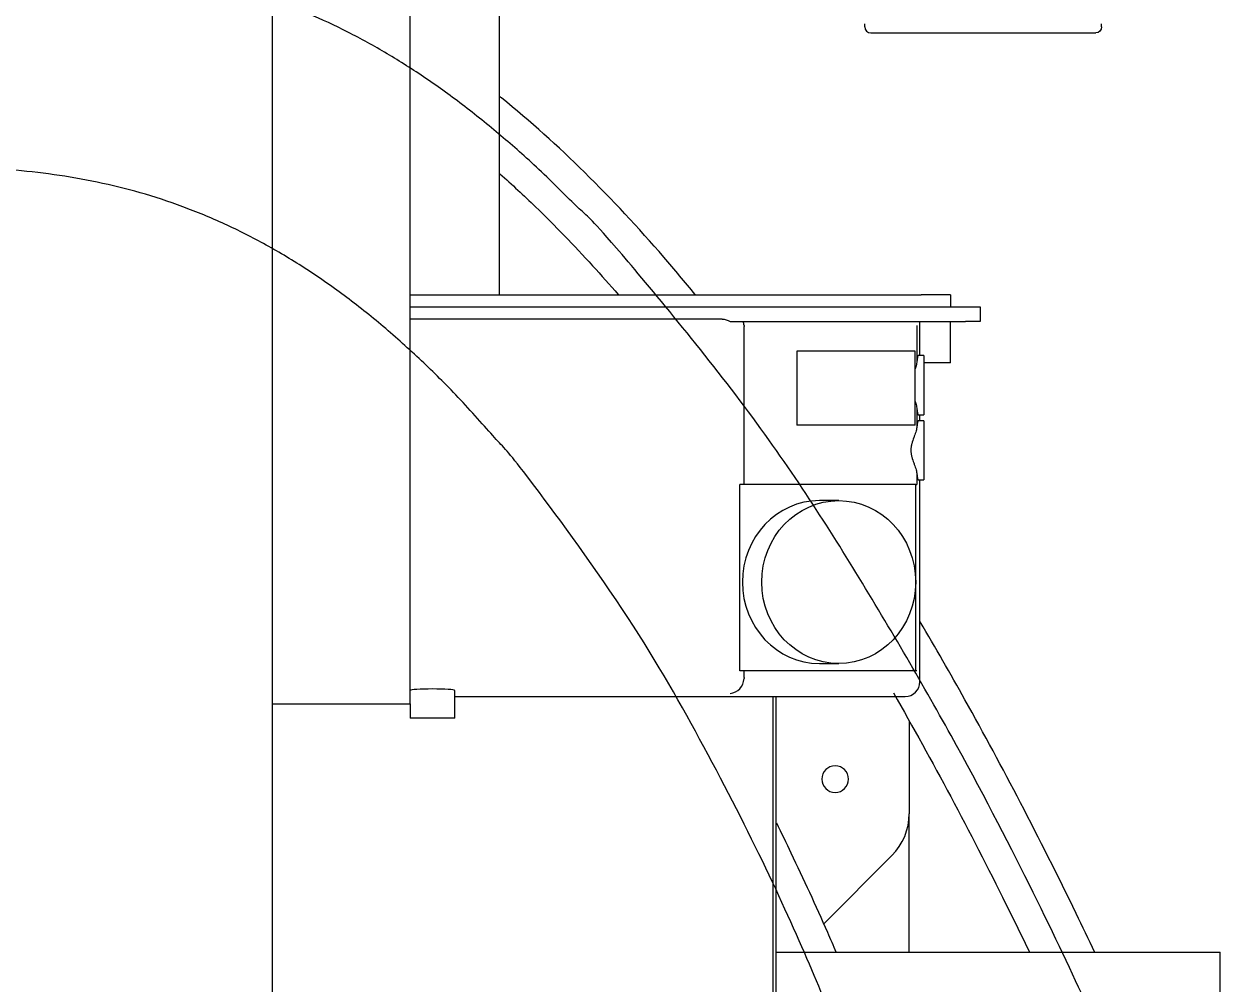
# Model space of a CAD drawing. Header units: millimetres. Extents: x 10462777 to 22643323, y 453826 to 1389191.
# Drawn here: x 11282604.9 to 11283008.9, y 579665.1 to 579989.4 of the extents above; entities that cross this region are included whole.
import ezdxf

# ---------------------------------------------------------------- set-up
doc = ezdxf.new("R2010")
doc.units = ezdxf.units.MM
doc.header["$LTSCALE"] = 200
doc.header["$MEASUREMENT"] = 0
doc.layers.add('2', color=2, linetype='CONTINUOUS')

msp = doc.modelspace()

# ---------------------------------------------------------------- linework, layer by layer
at = {"layer": '2', "color": 60, "linetype": 'Continuous'}
for p, q in [((11282688.88054, 579525.6816, 0), (11282688.88054, 580650.90118, 0)), ((11282735.3851, 579893.89042, 0), (11282922.88386, 579893.89042, 0)), ((11282922.88386, 579893.89042, 0), (11282927.88393, 579893.89042, 0)), ((11282927.88393, 579893.89042, 0), (11282927.88393, 579888.89035, 0)), ((11282840.69926, 579889.69476, 0), (11282735.38326, 579889.69476, 0)), ((11282843.41868, 579888.89035, 0), (11282922.88386, 579888.89035, 0)), ((11282907.5218, 579877.39024, 0), (11282907.5218, 579888.5285, 0)), ((11282917.88379, 579874.89015, 0), (11282917.88379, 579888.89009, 0)), ((11282927.88393, 579888.89035, 0), (11282922.88386, 579888.89035, 0)), ((11282848.13463, 579833.88957, 0), (11282848.13463, 579887.15434, 0)), ((11282906.4607, 579887.47959, 0), (11282906.4607, 579875.11628, 0)), ((11282865.88305, 579878.89021, 0), (11282865.88305, 579853.88986, 0)), ((11282905.88362, 579878.89021, 0), (11282865.88305, 579878.89021, 0)), ((11282905.88362, 579853.88986, 0), (11282905.88362, 579878.89021, 0)), ((11282908.88366, 579877.39019, 0), (11282906.90466, 579877.39019, 0)), ((11282908.88366, 579877.39019, 0), (11282908.88366, 579867.39005, 0)), ((11282917.88379, 579874.89015, 0), (11282908.88386, 579874.89015, 0)), ((11282908.88366, 579867.39005, 0), (11282908.88366, 579857.38991, 0)), ((11282906.4607, 579859.66382, 0), (11282906.4607, 579853.11597, 0)), ((11282906.90466, 579857.38991, 0), (11282908.88366, 579857.38991, 0)), ((11282907.5218, 579855.39007, 0), (11282907.5218, 579857.38981, 0)), ((11282905.88362, 579853.88986, 0), (11282865.88305, 579853.88986, 0)), ((11282908.88366, 579855.38988, 0), (11282906.90466, 579855.38988, 0)), ((11282908.88366, 579855.38988, 0), (11282908.88366, 579845.38974, 0)), ((11282908.88366, 579845.38974, 0), (11282908.88366, 579835.38959, 0)), ((11282906.4607, 579837.6635, 0), (11282906.4607, 579833.88957, 0)), ((11282846.65832, 579770.88868, 0), (11282846.65832, 579833.88957, 0)), ((11282906.09226, 579833.88957, 0), (11282846.65832, 579833.88957, 0)), ((11282906.09226, 579833.88957, 0), (11282906.4607, 579833.88957, 0)), ((11282906.09226, 579770.88868, 0), (11282906.09226, 579833.88957, 0)), ((11282906.90466, 579835.38959, 0), (11282908.88366, 579835.38959, 0)), ((11282907.5218, 579767.25047, 0), (11282907.5218, 579835.3885, 0)), ((11282880.08228, 579828.38949, 0), (11282873.56237, 579828.38949, 0)), ((11282873.56237, 579773.38871, 0), (11282880.08228, 579773.38871, 0)), ((11282906.09226, 579770.88868, 0), (11282846.65832, 579770.88868, 0)), ((11282848.13463, 579768.62464, 0), (11282848.13463, 579770.88868, 0)), ((11282906.4607, 579770.88868, 0), (11282906.09226, 579770.88868, 0)), ((11282750.38141, 579754.88845, 0), (11282750.38141, 579764.26609, 0)), ((11282735.3812, 579759.73845, 0), (11282735.3812, 579754.88845, 0)), ((11282750.38223, 579762.2504, 0), (11282902.52173, 579762.2504, 0)), ((11282750.38141, 579754.88845, 0), (11282735.3812, 579754.88845, 0))]:
    msp.add_line(p, q, dxfattribs=at)
at = {"layer": '2', "color": 252, "linetype": 'Continuous'}
for p, q in [((11282735.3812, 579759.73852, 0), (11282735.3812, 580449.74051, 0)), ((11282765.38162, 580449.73894, 0), (11282765.38162, 579897.89048, 0)), ((11282888.88338, 579988.37504, 0), (11282888.88338, 579989.37455, 0)), ((11282968.88451, 579988.37504, 0), (11282968.88451, 579989.37455, 0)), ((11282890.88341, 579986.37501, 0), (11282966.88449, 579986.37501, 0)), ((11282735.38401, 579897.89048, 0), (11282907.88365, 579897.89048, 0)), ((11282917.88379, 579897.89048, 0), (11282907.88365, 579897.89048, 0)), ((11282917.88379, 579897.89048, 0), (11282917.88379, 579893.89042, 0)), ((11282688.88956, 579759.73852, 0), (11282735.3812, 579759.73852, 0)), ((11282857.88843, 579396.36663, 0), (11282857.88843, 579762.24503, 0)), ((11282903.88909, 579753.66609, 0), (11282903.88909, 579722.65553, 0)), ((11282903.88909, 579675.8684, 0), (11282903.88909, 579722.65281, 0)), ((11282898.03114, 579708.5132, 0), (11282875.01162, 579685.49368, 0))]:
    msp.add_line(p, q, dxfattribs=at)
at = {"layer": '2', "color": 11, "linetype": 'Continuous'}
for p, q in [((11282858.88845, 579762.24682, 0), (11282858.88845, 579363.36616, 0)), ((11282858.88845, 579675.8706, 0), (11283008.89058, 579675.8706, 0)), ((11283008.89058, 579475.86776, 0), (11283008.89058, 579675.8706, 0))]:
    msp.add_line(p, q, dxfattribs=at)
at = {"layer": '2', "color": 252, "linetype": 'Continuous', "extrusion": (0, 0, -1)}
msp.add_circle((-11282878.88873, 579734.37143, 0), 4.50006, dxfattribs=at)
at = {"layer": '2', "color": 252, "linetype": 'Continuous'}
for centre, radius, start, end in [((11282890.88341, 579988.37504, 0), 2.00003, 180, 270), ((11282883.8888, 579722.65553, 0), 20.00028, 315.0000001, 0)]:
    msp.add_arc(centre, radius, start, end, dxfattribs=at)
at = {"layer": '2', "color": 252, "linetype": 'Continuous', "extrusion": (0, 0, -1)}
msp.add_arc((-11282966.88449, 579988.37504, 0), 2.00003, 180, 270, dxfattribs=at)
at = {"layer": '2', "color": 60, "linetype": 'Continuous'}
for centre, start, end in [((11282902.52173, 579888.5285, 0), 0, 4.1500495), ((11282902.52173, 579767.25047, 0), 270, 0)]:
    msp.add_arc(centre, 5.00007, start, end, dxfattribs=at)
at = {"layer": '2', "color": 60, "linetype": 'Continuous', "extrusion": (1.06293e-16, 6.29315e-18, -1)}
for centre, start_param, end_param in [((11282840.67488, 579884.68248, 0), 2.358627483, 2.933036349), ((11282843.12235, 579887.12995, 0), 3.859610639, 3.924557825)]:
    msp.add_ellipse(centre, major_axis=(-3.55283, -3.55283), ratio=0.995145816, start_param=start_param, end_param=end_param, dxfattribs=at)
at = {"layer": '2', "color": 60, "linetype": 'Continuous'}
for centre, major_axis, ratio, start_param, end_param in [((11282843.47199, 579887.47959, 0), (-1.93906, 4.68129), 0.905986416, 4.353379988, 4.639413524), ((11282906.90466, 579867.39005, 0), (0, 10.00014), 0.069926812, 6.283175221, 6.971036218), ((11282906.90466, 579867.39005, 0), (0, 10.00014), 0.069926812, 2.453741743, 3.14160274), ((11282906.90466, 579845.38974, 0), (0, 10.00014), 0.069926812, 6.283175221, 6.971036218), ((11282906.90466, 579845.38974, 0), (0, 10.00014), 0.069926812, 2.453741743, 3.14160274), ((11282873.56237, 579800.8891, 0), (0, 27.50039), 0.945372982, 0, 1.570796209), ((11282873.56237, 579800.8891, 0), (0, 27.50039), 0.945372982, 1.570796136, 3.141592327), ((11282843.47199, 579768.29939, 0), (-1.93906, -4.68129), 0.905986416, 0.428822163, 1.92980532), ((11282742.8813, 579764.26609, 0), (-7.50011, 0), 0.069926812, 4.71238898, 6.283180523), ((11282742.8813, 579764.26609, 0), (-7.50011, 0), 0.069926812, 3.141597438, 4.71238898)]:
    msp.add_ellipse(centre, major_axis=major_axis, ratio=ratio, start_param=start_param, end_param=end_param, dxfattribs=at)
msp.add_ellipse((11282880.08228, 579800.8891, 0), major_axis=(0, 27.50039), ratio=0.945372982, dxfattribs=at)
at = {"layer": '2', "color": 60, "linetype": 'Continuous', "extrusion": (0, 0, -1)}
msp.add_ellipse((11282843.12235, 579768.64902, 0), major_axis=(-3.55283, 3.55283), ratio=0.995145816, start_param=2.358627483, end_param=2.423574668, dxfattribs=at)
at = {"layer": '2', "color": 163, "linetype": 'Continuous'}
for points in [[(11282979.89022, 579621.45651, 0), (11282979.89017, 579621.45665, 0), (11282979.89011, 579621.45679, 0), (11282828.28432, 580009.37533, 0), (11282712.45678, 580009.37533, 0), (11282596.62923, 580009.37533, 0)], [(11282889.88893, 579621.45651, 0), (11282889.88889, 579621.45665, 0), (11282889.88884, 579621.45679, 0), (11282787.92608, 579941.37437, 0), (11282671.97736, 579941.37437, 0), (11282556.02865, 579941.37437, 0)]]:
    msp.add_open_spline(points, degree=5, dxfattribs=at)
for points, knots in [([(11282831.63159, 579898.01621, 0), (11282828.14469, 579902.26958, 0), (11282816.19088, 579916.46703, 0), (11282795.02103, 579939.26429, 0), (11282775.71831, 579956.71743, 0), (11282765.65634, 579964.80678, 0), (11282765.4048, 579965.0084, 0)], [0, 0, 0, 0, 0.175281105, 0.59138683, 0.98979771, 1, 1, 1, 1]), ([(11282765.66009, 579938.75596, 0), (11282769.74134, 579935.13465, 0), (11282780.51688, 579925.11876, 0), (11282793.74969, 579911.41324, 0), (11282802.78243, 579901.26248, 0), (11282805.64035, 579897.97225, 0)], [0, 0, 0, 0, 0.285660613, 0.770812287, 1, 1, 1, 1]), ([(11282966.56369, 579675.84317, 0), (11282964.49397, 579680.22211, 0), (11282956.30372, 579697.3373, 0), (11282941.93683, 579725.92803, 0), (11282924.29614, 579758.63897, 0), (11282912.74959, 579778.75218, 0), (11282907.61951, 579787.43203, 0)], [0, 0, 0, 0, 0.113624069, 0.443460468, 0.757526463, 1, 1, 1, 1]), ([(11282898.5595, 579763.44486, 0), (11282905.16542, 579751.92271, 0), (11282918.12386, 579728.46107, 0), (11282933.23933, 579699.08108, 0), (11282941.91659, 579681.35949, 0), (11282944.53517, 579675.9186, 0)], [0, 0, 0, 0, 0.40715337, 0.818657176, 1, 1, 1, 1]), ([(11282879.27252, 579675.87837, 0), (11282878.31405, 579678.1002, 0), (11282873.37026, 579689.43909, 0), (11282866.70338, 579703.95258, 0), (11282860.80253, 579716.09485, 0), (11282859.13911, 579719.46384, 0)], [0, 0, 0, 0, 0.149163677, 0.762785829, 1, 1, 1, 1])]:
    msp.add_open_spline(points, degree=3, knots=knots, dxfattribs=at)
at = {"layer": '2', "color": 60, "linetype": 'Continuous'}
for points, knots in [([(11282906.4607, 579875.11628, 0), (11282906.44021, 579874.87548, 0), (11282906.39433, 579874.61654, 0), (11282906.26812, 579874.08105, 0), (11282906.18769, 579873.80261, 0), (11282906.03433, 579873.32242, 0), (11282905.9679, 579873.1262, 0), (11282905.89779, 579872.92573, 0)], [0, 0, 0, 0, 0.375939933, 0.375939933, 0.751879866, 0.751879866, 1, 1, 1, 1]), ([(11282905.90519, 579861.8332, 0), (11282905.9725, 579861.64029, 0), (11282906.03625, 579861.45162, 0), (11282906.18747, 579860.97821, 0), (11282906.26801, 579860.69953, 0), (11282906.39444, 579860.1631, 0), (11282906.44027, 579859.90397, 0), (11282906.4607, 579859.66382, 0)], [0, 0, 0, 0, 0.241418973, 0.241418973, 0.620709487, 0.620709487, 1, 1, 1, 1]), ([(11282906.4607, 579853.11597, 0), (11282906.44021, 579852.87516, 0), (11282906.39433, 579852.61622, 0), (11282906.26812, 579852.08074, 0), (11282906.18769, 579851.8023, 0), (11282906.00291, 579851.22375, 0), (11282905.89801, 579850.92233, 0), (11282905.67552, 579850.30233, 0), (11282905.55882, 579849.98617, 0), (11282905.20754, 579849.01617, 0), (11282904.96937, 579848.34211, 0), (11282904.68914, 579847.26118, 0), (11282904.61094, 579846.89435, 0), (11282904.5029, 579846.15221, 0), (11282904.47303, 579845.77579, 0), (11282904.47268, 579845.01045, 0), (11282904.50235, 579844.63261, 0), (11282904.60996, 579843.89028, 0), (11282904.68763, 579843.52483, 0), (11282904.96779, 579842.44204, 0), (11282905.20637, 579841.76658, 0), (11282905.55826, 579840.79481, 0), (11282905.67518, 579840.47808, 0), (11282905.89809, 579839.85694, 0), (11282906.00266, 579839.55647, 0), (11282906.18747, 579838.9779, 0), (11282906.26801, 579838.69921, 0), (11282906.39444, 579838.16279, 0), (11282906.44027, 579837.90366, 0), (11282906.4607, 579837.6635, 0)], [0, 0, 0, 0, 0.0625, 0.0625, 0.125, 0.125, 0.1875, 0.1875, 0.25, 0.25, 0.375, 0.375, 0.4375, 0.4375, 0.5, 0.5, 0.5625, 0.5625, 0.625, 0.625, 0.75, 0.75, 0.8125, 0.8125, 0.875, 0.875, 0.9375, 0.9375, 1, 1, 1, 1])]:
    msp.add_open_spline(points, degree=3, knots=knots, dxfattribs=at)

doc.saveas('drawing.dxf')
